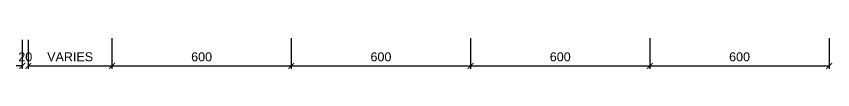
# Model space of a CAD drawing. Header units: millimetres. Extents: x 28487 to 58856, y 2691 to 22893.
# Drawn here: x 28754 to 31486, y 8543 to 8653 of the extents above; entities that cross this region are included whole.
import ezdxf

# ---------------------------------------------------------------- set-up
doc = ezdxf.new("R2010")
doc.units = ezdxf.units.MM
doc.layers.add('0-LOCK', color=251, linetype='Continuous')
doc.layers.add('000 - EX D I M', color=251, linetype='Continuous')
doc.styles.add('Arial', font='arial.ttf')
doc.dimstyles.new('DIM 50 E-E', dxfattribs={"dimscale": 50, "dimtxt": 3, "dimasz": 2, "dimexe": 2, "dimexo": 2.5, "dimgap": 1.5, "dimtad": 1, "dimdec": 0, "dimzin": 0, "dimdsep": 46, "dimtxsty": 'Arial', "dimblk": 'ARCHTICK', "dimcen": 2, "dimclrd": 1, "dimclre": 1, "dimclrt": 3, "dimaunit": 1, "dimadec": 6, "dimazin": 0, "dimtfac": 1, "dimtdec": 0, "dimtix": 1, "dimtofl": 0, "dimtmove": 2, "dimatfit": 3, "dimfxl": 1, "dimtolj": 1, "dimtzin": 0, "dimlwd": -1, "dimlwe": -1, "dimarcsym": 0})

# ---------------------------------------------------------------- blocks, each defined once
blk = doc.blocks.new('_ArchTick')
at = {"color": 0, "linetype": 'ByBlock', "const_width": 0.15}
blk.add_lwpolyline([(-0.5, -0.5), (0.5, 0.5)], dxfattribs=at)
blk = doc.blocks.new('*D81')
at = {"layer": '000 - EX D I M', "color": 1, "transparency": 16777216}
for p, q in [((119.9, 1592.9), (119.9, 1495.1)), ((399.9, 1598.2), (399.9, 1495.1)), ((119.9, 1505.1), (399.9, 1505.1))]:
    blk.add_line(p, q, dxfattribs=at)
at = {"layer": 'Defpoints', "color": 0, "transparency": 16777216}
for p in [(119.9, 1597.9), (399.9, 1603.2), (399.9, 1505.1)]:
    blk.add_point(p, dxfattribs=at)
at = {"layer": '000 - EX D I M', "color": 1, "transparency": 16777216, "xscale": 20, "yscale": 20, "zscale": 20, "rotation": 180}
blk.add_blockref('_ArchTick', (119.9, 1505.1), dxfattribs=at)
at = {"layer": '000 - EX D I M', "color": 1, "transparency": 16777216, "xscale": 20, "yscale": 20, "zscale": 20}
blk.add_blockref('_ArchTick', (399.9, 1505.1), dxfattribs=at)
at = {"layer": '000 - EX D I M', "color": 3, "transparency": 16777216, "insert": (259.9, 1535.6), "char_height": 30, "attachment_point": 5, "style": 'Arial'}
blk.add_mtext('\\A1;VARIES', dxfattribs=at)
blk = doc.blocks.new('*D82')
at = {"layer": '000 - EX D I M', "color": 1, "transparency": 16777216}
for p, q in [((399.9, 1598.2), (399.9, 1495.1)), ((999.9, 1598.2), (999.9, 1495.1)), ((399.9, 1505.1), (999.9, 1505.1))]:
    blk.add_line(p, q, dxfattribs=at)
at = {"layer": 'Defpoints', "color": 0, "transparency": 16777216}
for p in [(399.9, 1603.2), (999.9, 1603.2), (999.9, 1505.1)]:
    blk.add_point(p, dxfattribs=at)
at = {"layer": '000 - EX D I M', "color": 1, "transparency": 16777216, "xscale": 20, "yscale": 20, "zscale": 20, "rotation": 180}
blk.add_blockref('_ArchTick', (399.9, 1505.1), dxfattribs=at)
at = {"layer": '000 - EX D I M', "color": 1, "transparency": 16777216, "xscale": 20, "yscale": 20, "zscale": 20}
blk.add_blockref('_ArchTick', (999.9, 1505.1), dxfattribs=at)
at = {"layer": '000 - EX D I M', "color": 3, "transparency": 16777216, "insert": (699.9, 1535.4), "char_height": 30, "attachment_point": 5, "style": 'Arial'}
blk.add_mtext('\\A1;600', dxfattribs=at)
blk = doc.blocks.new('*D83')
at = {"layer": '000 - EX D I M', "color": 1, "transparency": 16777216}
for p, q in [((999.9, 1598.2), (999.9, 1495.1)), ((1599.9, 1598.2), (1599.9, 1495.1)), ((999.9, 1505.1), (1599.9, 1505.1))]:
    blk.add_line(p, q, dxfattribs=at)
at = {"layer": 'Defpoints', "color": 0, "transparency": 16777216}
for p in [(999.9, 1603.2), (1599.9, 1603.2), (1599.9, 1505.1)]:
    blk.add_point(p, dxfattribs=at)
at = {"layer": '000 - EX D I M', "color": 1, "transparency": 16777216, "xscale": 20, "yscale": 20, "zscale": 20, "rotation": 180}
blk.add_blockref('_ArchTick', (999.9, 1505.1), dxfattribs=at)
at = {"layer": '000 - EX D I M', "color": 1, "transparency": 16777216, "xscale": 20, "yscale": 20, "zscale": 20}
blk.add_blockref('_ArchTick', (1599.9, 1505.1), dxfattribs=at)
at = {"layer": '000 - EX D I M', "color": 3, "transparency": 16777216, "insert": (1299.9, 1535.4), "char_height": 30, "attachment_point": 5, "style": 'Arial'}
blk.add_mtext('\\A1;600', dxfattribs=at)
blk = doc.blocks.new('*D84')
at = {"layer": '000 - EX D I M', "color": 1, "transparency": 16777216}
for p, q in [((1599.9, 1598.2), (1599.9, 1495.1)), ((2199.9, 1598.2), (2199.9, 1495.1)), ((1599.9, 1505.1), (2199.9, 1505.1))]:
    blk.add_line(p, q, dxfattribs=at)
at = {"layer": 'Defpoints', "color": 0, "transparency": 16777216}
for p in [(1599.9, 1603.2), (2199.9, 1603.2), (2199.9, 1505.1)]:
    blk.add_point(p, dxfattribs=at)
at = {"layer": '000 - EX D I M', "color": 1, "transparency": 16777216, "xscale": 20, "yscale": 20, "zscale": 20, "rotation": 180}
blk.add_blockref('_ArchTick', (1599.9, 1505.1), dxfattribs=at)
at = {"layer": '000 - EX D I M', "color": 1, "transparency": 16777216, "xscale": 20, "yscale": 20, "zscale": 20}
blk.add_blockref('_ArchTick', (2199.9, 1505.1), dxfattribs=at)
at = {"layer": '000 - EX D I M', "color": 3, "transparency": 16777216, "insert": (1899.9, 1535.4), "char_height": 30, "attachment_point": 5, "style": 'Arial'}
blk.add_mtext('\\A1;600', dxfattribs=at)
blk = doc.blocks.new('*D85')
at = {"layer": '000 - EX D I M', "color": 1, "transparency": 16777216}
for p, q in [((2199.9, 1598.2), (2199.9, 1495.1)), ((2799.9, 1598.2), (2799.9, 1495.1)), ((2199.9, 1505.1), (2799.9, 1505.1))]:
    blk.add_line(p, q, dxfattribs=at)
at = {"layer": 'Defpoints', "color": 0, "transparency": 16777216}
for p in [(2199.9, 1603.2), (2799.9, 1603.2), (2799.9, 1505.1)]:
    blk.add_point(p, dxfattribs=at)
at = {"layer": '000 - EX D I M', "color": 1, "transparency": 16777216, "xscale": 20, "yscale": 20, "zscale": 20, "rotation": 180}
blk.add_blockref('_ArchTick', (2199.9, 1505.1), dxfattribs=at)
at = {"layer": '000 - EX D I M', "color": 1, "transparency": 16777216, "xscale": 20, "yscale": 20, "zscale": 20}
blk.add_blockref('_ArchTick', (2799.9, 1505.1), dxfattribs=at)
at = {"layer": '000 - EX D I M', "color": 3, "transparency": 16777216, "insert": (2499.9, 1535.4), "char_height": 30, "attachment_point": 5, "style": 'Arial'}
blk.add_mtext('\\A1;600', dxfattribs=at)
blk = doc.blocks.new('*D89')
at = {"layer": '000 - EX D I M', "color": 1, "transparency": 16777216}
for p, q in [((99.9, 1592.9), (99.9, 1495.1)), ((119.9, 1592.9), (119.9, 1495.1)), ((99.9, 1505.1), (79.9, 1505.1)), ((119.9, 1505.1), (139.9, 1505.1))]:
    blk.add_line(p, q, dxfattribs=at)
at = {"layer": 'Defpoints', "color": 0, "transparency": 16777216}
for p in [(99.9, 1597.9), (119.9, 1597.9), (99.9, 1505.1)]:
    blk.add_point(p, dxfattribs=at)
at = {"layer": '000 - EX D I M', "color": 1, "transparency": 16777216, "xscale": 20, "yscale": 20, "zscale": 20}
blk.add_blockref('_ArchTick', (99.9, 1505.1), dxfattribs=at)
at = {"layer": '000 - EX D I M', "color": 1, "transparency": 16777216, "xscale": 20, "yscale": 20, "zscale": 20, "rotation": 180}
blk.add_blockref('_ArchTick', (119.9, 1505.1), dxfattribs=at)
at = {"layer": '000 - EX D I M', "color": 3, "transparency": 16777216, "insert": (109.9, 1535.4), "char_height": 30, "attachment_point": 5, "style": 'Arial'}
blk.add_mtext('\\A1;20', dxfattribs=at)
blk = doc.blocks.new('C-2-PP00-AR-2350-01-B_20251110-161513_EX_DIM')
at = {"layer": '000 - EX D I M'}
for base, p1, p2, picture, middle in [((99.9, 1505.1), (119.9, 1597.9), (99.9, 1597.9), '*D89', (109.9, 1535.4)), ((999.9, 1505.1), (399.9, 1603.2), (999.9, 1603.2), '*D82', (699.9, 1535.4)), ((1599.9, 1505.1), (999.9, 1603.2), (1599.9, 1603.2), '*D83', (1299.9, 1535.4)), ((2199.9, 1505.1), (1599.9, 1603.2), (2199.9, 1603.2), '*D84', (1899.9, 1535.4)), ((2799.9, 1505.1), (2199.9, 1603.2), (2799.9, 1603.2), '*D85', (2499.9, 1535.4))]:
    dim = blk.add_linear_dim(base=base, p1=p1, p2=p2, dimstyle='DIM 50 E-E', override={"dimscale": 10, "dimexe": 1, "dimexo": 0.5}, dxfattribs=at)
    dim.commit()
    dim.dimension.update_dxf_attribs({"geometry": picture, "text_midpoint": middle})
dim = blk.add_linear_dim(base=(399.9, 1505.1), p1=(119.9, 1597.9), p2=(399.9, 1603.2), text='VARIES', dimstyle='DIM 50 E-E', override={"dimscale": 10, "dimexe": 1, "dimexo": 0.5}, dxfattribs=at)
dim.commit()
dim.dimension.update_dxf_attribs({"geometry": '*D81', "text_midpoint": (259.9, 1535.6)})

msp = doc.modelspace()

# ---------------------------------------------------------------- block references
at = {"layer": '0-LOCK', "color": 1}
msp.add_blockref('C-2-PP00-AR-2350-01-B_20251110-161513_EX_DIM', (28674.3, 7049.5), dxfattribs=at)

doc.saveas('drawing.dxf')
